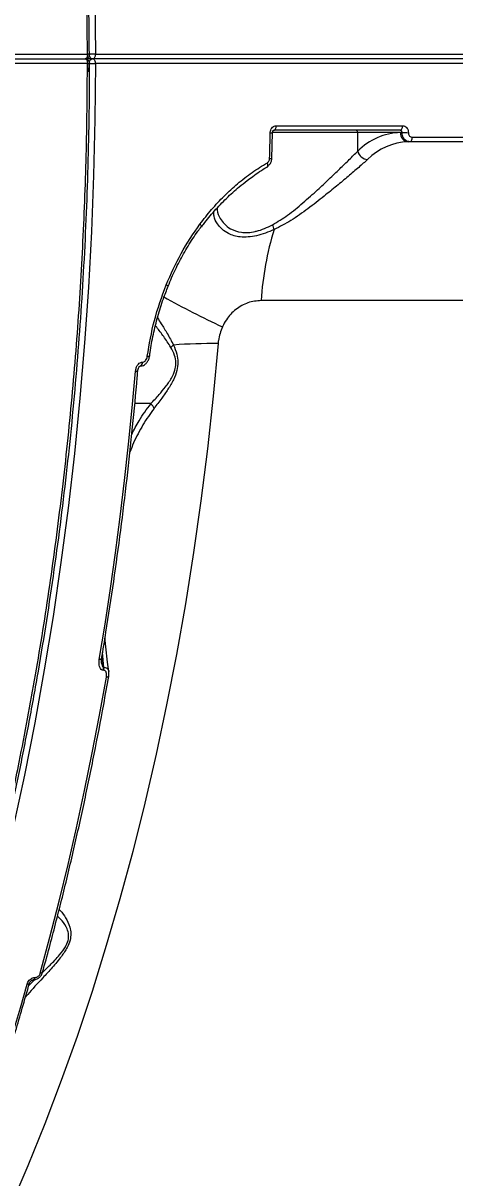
# Model space of a CAD drawing. Header units: millimetres. Extents: x -4688 to 6829, y -6350 to 4771.
# Drawn here: x 1560.9 to 1654.7, y 44.7 to 295.6 of the extents above; entities that cross this region are included whole.
import ezdxf

# ---------------------------------------------------------------- set-up
doc = ezdxf.new("R2010")
doc.units = ezdxf.units.MM
for name, color, linetype in [('DIKOM_ОБЪЕКТ', 7, 'Continuous'), ('DIKOM_РАЗМЕР_ЗОНА', 7, 'Continuous'), ('DIKOM_РАЗМЕР_ОБЪЕКТА', 7, 'Continuous')]:
    doc.layers.add(name, color=color, linetype=linetype)
doc.styles.add('style1', font='arial.ttf', dxfattribs={"width": 0.8})
doc.dimstyles.new('1-50', dxfattribs={"dimtxt": 300, "dimasz": 200, "dimexe": 100, "dimexo": 0, "dimgap": 100, "dimtad": 1, "dimtxsty": 'style1', "dimcen": 200, "dimclrd": 7, "dimclre": 7, "dimclrt": 7, "dimadec": 1, "dimazin": 2, "dimtfac": 1, "dimtmove": 0, "dimatfit": 2, "dimfxl": 0, "dimlwd": 25, "dimlwe": 18, "dimarcsym": 0})

# ---------------------------------------------------------------- blocks, each defined once
blk = doc.blocks.new('*D9')
at = {"layer": 'Defpoints', "color": 0, "transparency": 16777216}
for p in [(2285.35, 2926.08), (233.68, -3329.73), (5655.58, -3329.73)]:
    blk.add_point(p, dxfattribs=at)
at = {"layer": 'DIKOM_РАЗМЕР_ОБЪЕКТА', "color": 7, "lineweight": 18, "transparency": 16777216}
for p, q in [((2285.35, 2926.08), (5755.58, 2926.08)), ((233.68, -3329.73), (5755.58, -3329.73))]:
    blk.add_line(p, q, dxfattribs=at)
at = {"layer": 'DIKOM_РАЗМЕР_ОБЪЕКТА', "color": 7, "lineweight": 25, "transparency": 16777216}
blk.add_line((5655.58, 2726.08), (5655.58, -3129.73), dxfattribs=at)
at = {"layer": 'DIKOM_РАЗМЕР_ОБЪЕКТА', "color": 7, "transparency": 16777216}
for points in [[(5622.24, 2726.08), (5688.91, 2726.08), (5655.58, 2926.08)], [(5622.24, -3129.73), (5688.91, -3129.73), (5655.58, -3329.73)]]:
    blk.add_solid(points, dxfattribs=at)
at = {"layer": 'DIKOM_РАЗМЕР_ОБЪЕКТА', "color": 7, "transparency": 16777216, "insert": (5402.4, -130.27), "char_height": 300, "attachment_point": 5, "rotation": 90, "style": 'style1'}
blk.add_mtext('6250', dxfattribs=at)
blk = doc.blocks.new('*D10')
at = {"layer": 'Defpoints', "color": 0, "transparency": 16777216}
for p in [(2960.09, 4770.95), (741.18, -5330.34), (6729.08, -5330.34)]:
    blk.add_point(p, dxfattribs=at)
at = {"layer": 'DIKOM_РАЗМЕР_ЗОНА', "color": 7, "lineweight": 18, "transparency": 16777216}
for p, q in [((2960.09, 4770.95), (6829.08, 4770.95)), ((741.18, -5330.34), (6829.08, -5330.34))]:
    blk.add_line(p, q, dxfattribs=at)
at = {"layer": 'DIKOM_РАЗМЕР_ЗОНА', "color": 7, "lineweight": 25, "transparency": 16777216}
blk.add_line((6729.08, 4570.95), (6729.08, -5130.34), dxfattribs=at)
at = {"layer": 'DIKOM_РАЗМЕР_ЗОНА', "color": 7, "transparency": 16777216}
for points in [[(6695.74, 4570.95), (6762.41, 4570.95), (6729.08, 4770.95)], [(6695.74, -5130.34), (6762.41, -5130.34), (6729.08, -5330.34)]]:
    blk.add_solid(points, dxfattribs=at)
at = {"layer": 'DIKOM_РАЗМЕР_ЗОНА', "color": 7, "transparency": 16777216, "insert": (6475.9, -93.77), "char_height": 300, "attachment_point": 5, "rotation": 90, "style": 'style1'}
blk.add_mtext('10100', dxfattribs=at)
blk = doc.blocks.new('*D11')
at = {"layer": 'Defpoints', "color": 0, "transparency": 16777216}
for p in [(3703.08, 2652.76), (-3188.42, -47.63), (-3188.42, -4921.77)]:
    blk.add_point(p, dxfattribs=at)
at = {"layer": 'DIKOM_РАЗМЕР_ОБЪЕКТА', "color": 7, "lineweight": 18, "transparency": 16777216}
for p, q in [((3703.08, 2652.76), (3703.08, -5021.77)), ((-3188.42, -47.63), (-3188.42, -5021.77))]:
    blk.add_line(p, q, dxfattribs=at)
at = {"layer": 'DIKOM_РАЗМЕР_ОБЪЕКТА', "color": 7, "lineweight": 25, "transparency": 16777216}
blk.add_line((3503.08, -4921.77), (-2988.42, -4921.77), dxfattribs=at)
at = {"layer": 'DIKOM_РАЗМЕР_ОБЪЕКТА', "color": 7, "transparency": 16777216}
for points in [[(-2988.42, -4888.44), (-2988.42, -4955.11), (-3188.42, -4921.77)], [(3503.08, -4888.44), (3503.08, -4955.11), (3703.08, -4921.77)]]:
    blk.add_solid(points, dxfattribs=at)
at = {"layer": 'DIKOM_РАЗМЕР_ОБЪЕКТА', "color": 7, "transparency": 16777216, "insert": (4.08, -4668.6), "char_height": 300, "attachment_point": 5, "style": 'style1'}
blk.add_mtext('6900', dxfattribs=at)
blk = doc.blocks.new('*D12')
at = {"layer": 'Defpoints', "color": 0, "transparency": 16777216}
for p in [(4937.72, 2926.08), (-4688.42, -671.13), (4937.72, -6249.77)]:
    blk.add_point(p, dxfattribs=at)
at = {"layer": 'DIKOM_РАЗМЕР_ЗОНА', "color": 7, "lineweight": 18, "transparency": 16777216}
for p, q in [((4937.72, 2926.08), (4937.72, -6349.77)), ((-4688.42, -671.13), (-4688.42, -6349.77))]:
    blk.add_line(p, q, dxfattribs=at)
at = {"layer": 'DIKOM_РАЗМЕР_ЗОНА', "color": 7, "lineweight": 25, "transparency": 16777216}
blk.add_line((-4488.42, -6249.77), (4737.72, -6249.77), dxfattribs=at)
at = {"layer": 'DIKOM_РАЗМЕР_ЗОНА', "color": 7, "transparency": 16777216}
for points in [[(-4488.42, -6216.44), (-4488.42, -6283.11), (-4688.42, -6249.77)], [(4737.72, -6216.44), (4737.72, -6283.11), (4937.72, -6249.77)]]:
    blk.add_solid(points, dxfattribs=at)
at = {"layer": 'DIKOM_РАЗМЕР_ЗОНА', "color": 7, "transparency": 16777216, "insert": (124.65, -5996.6), "char_height": 300, "attachment_point": 5, "style": 'style1'}
blk.add_mtext('9650', dxfattribs=at)

msp = doc.modelspace()

# ---------------------------------------------------------------- linework, layer by layer
at = {"layer": 'DIKOM_ОБЪЕКТ', "color": 7, "linetype": 'Continuous', "lineweight": 15}
for p, q in [((967.578, 288.868), (1574.915, 288.868)), ((1576.631, 288.868), (1991.499, 288.868)), ((967.578, 287.865), (1574.401, 287.865)), ((1574.915, 286.863), (967.578, 286.863)), ((1576.115, 287.865), (1574.401, 287.865)), ((1575.254, 285.061), (1575.258, 286.865)), ((1990.984, 287.865), (1576.115, 287.865)), ((1991.499, 286.863), (1576.631, 286.863)), ((1614.972, 266.226), (1615.102, 271.845)), ((1633.618, 271.865), (1615.059, 271.865)), ((1642.846, 272.365), (1615.417, 272.365)), ((1615.931, 273.331), (1643.361, 273.331)), ((1633.618, 267.815), (1633.618, 271.865)), ((1642.886, 271.865), (1633.618, 271.865)), ((1643.246, 271.865), (1642.886, 271.865)), ((1644.94, 269.865), (1644.601, 269.865)), ((1716.085, 269.865), (1644.94, 269.865)), ((1645.455, 270.825), (1716.6, 270.825)), ((1912.631, 235.363), (1612.623, 235.363)), ((1586.322, 221.118), (1586.381, 221.118)), ((1586.809, 221.961), (1586.89, 221.961)), ((1588.4, 223.281), (1588.401, 223.275)), ((1588.707, 212.949), (1585.196, 212.949)), ((1578.483, 155.66), (1578.214, 158.86)), ((1578.018, 157.663), (1578.379, 155.66)), ((1578.379, 155.66), (1578.483, 155.66)), ((1578.486, 155.013), (1578.382, 155.013)), ((1563.498, 88.26), (1563.526, 88.26)), ((1562.178, 86.529), (1563.512, 87.813)), ((1563.045, 87.735), (1563.073, 87.735))]:
    msp.add_line(p, q, dxfattribs=at)
at = {"layer": 'DIKOM_ОБЪЕКТ', "color": 7, "linetype": 'Continuous', "lineweight": 15, "flags": 128}
for points in [[(1576.524, 301.055), (1576.631, 288.868)], [(1574.915, 288.868), (1574.905, 288.672), (1574.876, 288.484), (1574.829, 288.311), (1574.765, 288.159), (1574.687, 288.034), (1574.598, 287.941), (1574.501, 287.884), (1574.401, 287.865)], [(1576.631, 288.868), (1576.621, 288.672), (1576.592, 288.484), (1576.544, 288.311), (1576.48, 288.159), (1576.402, 288.034), (1576.313, 287.941), (1576.216, 287.884), (1576.115, 287.865)], [(1576.631, 286.863), (1576.524, 274.675), (1576.236, 262.499), (1575.766, 250.344), (1575.115, 238.221), (1574.282, 226.14), (1573.27, 214.11), (1572.078, 202.143), (1570.707, 190.248), (1569.16, 178.435), (1567.436, 166.714), (1565.538, 155.096), (1563.468, 143.589), (1561.226, 132.204), (1558.815, 120.949), (1556.237, 109.836), (1553.493, 98.872), (1550.587, 88.067), (1547.521, 77.431), (1544.297, 66.972), (1540.918, 56.699), (1537.387, 46.621), (1533.707, 36.746)], [(1574.401, 287.865), (1574.501, 287.846), (1574.598, 287.789), (1574.687, 287.696), (1574.765, 287.571), (1574.829, 287.419), (1574.876, 287.246), (1574.905, 287.058), (1574.915, 286.863)], [(1576.115, 287.865), (1576.216, 287.846), (1576.313, 287.789), (1576.402, 287.696), (1576.48, 287.571), (1576.544, 287.419), (1576.592, 287.246), (1576.621, 287.058), (1576.631, 286.863)], [(1614.487, 266.201), (1614.506, 266.904), (1614.523, 267.607), (1614.54, 268.31), (1614.557, 269.013), (1614.573, 269.717), (1614.588, 270.42), (1614.603, 271.123), (1614.617, 271.827)], [(1615.417, 272.365), (1615.515, 272.384), (1615.609, 272.438), (1615.697, 272.527), (1615.774, 272.646), (1615.838, 272.792), (1615.887, 272.959), (1615.918, 273.14), (1615.931, 273.331)], [(1642.846, 272.365), (1642.944, 272.384), (1643.039, 272.438), (1643.126, 272.527), (1643.204, 272.646), (1643.268, 272.792), (1643.316, 272.959), (1643.348, 273.14), (1643.361, 273.331)], [(1644.94, 269.865), (1645.038, 269.883), (1645.133, 269.937), (1645.22, 270.025), (1645.297, 270.144), (1645.361, 270.289), (1645.41, 270.455), (1645.442, 270.635), (1645.455, 270.825)], [(1613.976, 264.493), (1614.023, 264.528), (1614.073, 264.604), (1614.102, 264.707), (1614.108, 264.834), (1614.091, 264.979), (1614.052, 265.139), (1613.993, 265.306)], [(1599.647, 251.452), (1599.666, 251.494), (1599.659, 251.56), (1599.624, 251.643), (1599.561, 251.742), (1599.472, 251.851), (1599.361, 251.968)], [(1603.28, 226.018), (1602.218, 214.55), (1600.976, 203.15), (1599.556, 191.83), (1597.959, 180.598), (1596.187, 169.467), (1594.24, 158.445), (1592.121, 147.544), (1589.832, 136.774), (1587.374, 126.144), (1584.751, 115.664), (1581.965, 105.345), (1579.017, 95.196), (1575.912, 85.226), (1572.651, 75.444), (1569.239, 65.86), (1565.677, 56.482), (1561.97, 47.32), (1558.12, 38.382)], [(1586.382, 221.118), (1586.522, 221.156), (1586.655, 221.271), (1586.766, 221.454), (1586.847, 221.691), (1586.89, 221.961)], [(1577.494, 157.353), (1578.748, 165.048), (1579.925, 172.788), (1581.025, 180.571), (1582.048, 188.393), (1582.994, 196.252), (1583.862, 204.144), (1584.651, 212.068), (1585.362, 220.019)], [(1577.991, 157.498), (1577.989, 157.492), (1577.957, 157.445), (1577.888, 157.406), (1577.785, 157.377), (1577.652, 157.359), (1577.494, 157.353)], [(1564.676, 89.232), (1566.772, 97.005), (1568.783, 104.861), (1570.709, 112.797), (1572.55, 120.81), (1574.304, 128.895), (1575.97, 137.05), (1577.548, 145.271), (1579.038, 153.554)], [(1579.535, 153.702), (1579.53, 153.684), (1579.491, 153.639), (1579.42, 153.603), (1579.318, 153.576), (1579.189, 153.559), (1579.038, 153.554)], [(1565.187, 89.439), (1565.182, 89.425), (1565.139, 89.359), (1565.063, 89.305), (1564.959, 89.265), (1564.828, 89.24), (1564.676, 89.232)], [(1549.089, 46.98), (1550.804, 51.808), (1552.485, 56.683), (1554.13, 61.603), (1555.74, 66.566), (1557.313, 71.573), (1558.851, 76.622), (1560.352, 81.713), (1561.817, 86.843)]]:
    msp.add_lwpolyline(points, dxfattribs=at)
at = {"layer": 'DIKOM_ОБЪЕКТ', "color": 7, "linetype": 'Continuous', "lineweight": 15}
for centre, radius, start, end in [((1574.401, 288.865), 1, 270, 0.07043), ((1575.065, 249.958), 38.91, 89.50587, 90.22104), ((1576.619, -115.718), 404.585, 89.99839, 90.17256), ((1574.401, 286.865), 1, 359.92957, 90), ((1575.067, 323.894), 37.031, 269.76513, 270.51635), ((1576.156, 288.733), 0.869, 196.85798, 267.34924), ((1576.156, 286.997), 0.869, 92.65076, 163.14202), ((1576.637, 703.647), 416.785, 269.82999, 269.99906), ((1614.767, 274.27), 2.448, 266.49524, 277.87714), ((1633.151, 271.898), 0.468, 355.941, 85.2632), ((1643.384, 258.096), 13.778, 92.07182, 135.14077), ((1644.755, 271.733), 1.874, 175.941, 265.2632), ((1644.57, 294.745), 22.918, 266.68983, 270.12123), ((1645.075, 256.752), 13.122, 92.07182, 135.14077), ((1614.637, 268.022), 1.827, 265.30834, 280.59097), ((1635.925, 268.378), 2.375, 193.71354, 266.33967), ((1609.361, 249.31), 6.277, 13.46315, 23.53837), ((1680.001, 230.901), 67.525, 162.88595, 176.21098), ((1591.789, 237.918), 0.85, 41.19304, 74.63213), ((1677.727, 390.061), 176.439, 240.73407, 245.38213), ((1602.722, 97.55), 128.468, 89.75129, 94.07238), ((1591.467, 227.461), 2.769, 304.56, 320.35307), ((1585.973, 221.883), 0.84, 294.59957, 5.36227), ((1588.128, 224.141), 0.908, 256.67736, 287.48127), ((1585.508, 220.677), 0.674, 257.51718, 300.54106), ((1586.899, 211.028), 2.637, 20.00515, 46.72494), ((1576.511, 155.329), 1.897, 350.40406, 10.04601), ((1576.615, 155.329), 1.897, 350.40406, 10.04601), ((1562.907, 88.313), 0.593, 283.11722, 354.86617), ((1562.932, 88.315), 0.597, 283.92127, 354.7258), ((1561.91, 87.345), 0.511, 259.51214, 324.88111)]:
    msp.add_arc(centre, radius, start, end, dxfattribs=at)
for points, knots in [([(1574.915, 288.868), (1574.886, 293.446), (1574.81, 305.662), (1574.147, 325.509), (1572.825, 347.473), (1570.982, 368.467), (1568.785, 387.782), (1566.217, 406.249), (1563.362, 423.697), (1559.856, 442.29), (1555.584, 461.92), (1550.585, 481.791), (1545.269, 500.418), (1539.903, 517.232), (1534.331, 533.008), (1528.663, 547.638), (1522.184, 562.929), (1514.807, 578.707), (1506.702, 594.245), (1498.51, 608.405), (1490.58, 620.822), (1482.633, 632.129), (1474.79, 642.29), (1466.191, 652.413), (1456.796, 662.315), (1446.888, 671.482), (1437.135, 679.37), (1427.915, 685.876), (1418.861, 691.335), (1412.051, 694.992), (1408.127, 696.655), (1407.183, 697.055)], [0, 0, 0, 0, 0.0243729, 0.065033, 0.1058148, 0.1420468, 0.1783649, 0.2110754, 0.243849, 0.2757945, 0.3164546, 0.3572364, 0.3934685, 0.4297866, 0.462497, 0.4952707, 0.5272162, 0.5678763, 0.6086581, 0.6448902, 0.6812082, 0.7139187, 0.7466924, 0.7786379, 0.8178327, 0.8571364, 0.8920338, 0.927008, 0.9584854, 0.9900192, 1, 1, 1, 1]), ([(1500.839, 604.157), (1502.684, 601.073), (1507.594, 592.86), (1515.053, 578.447), (1523.228, 561.083), (1530.854, 542.792), (1537.954, 523.677), (1544.503, 503.789), (1550.473, 483.228), (1555.837, 462.086), (1560.271, 441.792), (1563.892, 422.497), (1566.832, 404.316), (1569.344, 385.895), (1571.447, 367.061), (1573.117, 347.835), (1574.325, 328.251), (1575.095, 308.578), (1575.203, 295.434), (1575.258, 288.865)], [0, 0, 0, 0, 0.039643, 0.1055446, 0.1712391, 0.2369336, 0.3028351, 0.3688421, 0.4348492, 0.5007507, 0.5664452, 0.6196767, 0.6729632, 0.7262497, 0.7794812, 0.8345803, 0.8897406, 0.9449008, 1, 1, 1, 1]), ([(1406.674, -121.602), (1406.927, -121.5), (1410.123, -120.206), (1416.19, -117.054), (1425.24, -111.87), (1434.553, -105.558), (1443.761, -98.373), (1452.48, -90.66), (1460.033, -83.21), (1467.365, -75.293), (1474.48, -66.93), (1481.987, -57.257), (1489.317, -46.931), (1496.447, -35.973), (1503.371, -24.376), (1510.071, -12.157), (1516.53, 0.671), (1522.654, 13.923), (1528.433, 27.544), (1533.868, 41.497), (1539.024, 55.951), (1543.884, 70.874), (1548.064, 84.993), (1551.629, 98.142), (1554.657, 110.232), (1557.488, 122.522), (1560.559, 137.088), (1563.724, 154.008), (1566.811, 173.377), (1569.422, 193.075), (1571.545, 213.074), (1573.157, 233.134), (1574.253, 253.173), (1574.817, 271.041), (1574.886, 282.285), (1574.915, 286.863)], [0, 0, 0, 0, 0.002674, 0.0336807, 0.0647414, 0.1000294, 0.1353971, 0.1670974, 0.1988555, 0.2227766, 0.2536396, 0.2846463, 0.3157069, 0.3470465, 0.3784418, 0.4100276, 0.441856, 0.4737428, 0.5046057, 0.5356123, 0.566673, 0.5980125, 0.6294078, 0.6531848, 0.6769619, 0.7008368, 0.7247118, 0.7605838, 0.7964558, 0.8324116, 0.8686227, 0.9049201, 0.940256, 0.9756719, 1, 1, 1, 1]), ([(1406.965, -121.551), (1407.369, -121.381), (1409.718, -120.393), (1413.968, -118.29), (1419.702, -115.23), (1425.37, -111.85), (1430.977, -108.181), (1436.525, -104.215), (1442.015, -99.953), (1447.449, -95.394), (1452.827, -90.535), (1458.152, -85.376), (1463.425, -79.913), (1468.636, -74.156), (1473.764, -68.13), (1478.789, -61.854), (1483.701, -55.344), (1488.501, -48.598), (1493.193, -41.613), (1497.777, -34.389), (1502.256, -26.922), (1506.63, -19.213), (1510.9, -11.257), (1515.069, -3.054), (1519.137, 5.402), (1523.099, 14.102), (1526.943, 23.013), (1530.651, 32.103), (1534.215, 41.347), (1537.632, 50.741), (1540.906, 60.289), (1544.038, 69.994), (1547.029, 79.858), (1549.88, 89.885), (1552.592, 100.076), (1555.165, 110.436), (1557.6, 120.967), (1559.896, 131.668), (1562.047, 142.509), (1564.043, 153.444), (1565.877, 164.438), (1567.548, 175.478), (1569.056, 186.569), (1570.404, 197.717), (1571.591, 208.924), (1572.619, 220.194), (1573.487, 231.529), (1574.195, 242.932), (1574.746, 254.409), (1575.131, 265.96), (1575.359, 276.787), (1575.38, 283.764), (1575.39, 286.864)], [0, 0, 0, 0, 0.0042449, 0.0246877, 0.0450503, 0.0653556, 0.0856268, 0.1058867, 0.1261566, 0.1464529, 0.1667981, 0.1872147, 0.2077253, 0.2283458, 0.2489713, 0.2694856, 0.2899078, 0.3102607, 0.3305674, 0.3508508, 0.3711338, 0.3914346, 0.4117734, 0.4321732, 0.452657, 0.4732477, 0.4938795, 0.5144259, 0.5348715, 0.5552397, 0.5755536, 0.5958365, 0.6161116, 0.6363993, 0.6567178, 0.6770901, 0.6975392, 0.7180884, 0.7387175, 0.7593013, 0.7797703, 0.8001549, 0.8204783, 0.8407639, 0.8610347, 0.8813137, 0.9016165, 0.9219664, 0.9423865, 0.9628997, 0.9835157, 1, 1, 1, 1]), ([(1614.617, 271.827), (1614.626, 271.938), (1614.647, 272.218), (1614.809, 272.64), (1615.107, 273.022), (1615.497, 273.281), (1615.786, 273.314), (1615.931, 273.331)], [0, 0, 0, 0, 0.1418471, 0.3567284, 0.5713333, 0.7857186, 1, 1, 1, 1]), ([(1615.107, 271.845), (1615.107, 271.876), (1615.107, 271.962), (1615.147, 272.1), (1615.216, 272.23), (1615.297, 272.318), (1615.377, 272.363), (1615.403, 272.367), (1615.419, 272.365), (1615.419, 272.365)], [0, 0, 0, 0, 0.08354116, 0.23354531, 0.38720455, 0.54951726, 0.73018875, 0.99078625, 1, 1, 1, 1]), ([(1643.246, 271.865), (1643.245, 271.921), (1643.242, 272.034), (1643.176, 272.184), (1643.074, 272.297), (1642.957, 272.357), (1642.877, 272.363), (1642.846, 272.365)], [0, 0, 0, 0, 0.2154741, 0.4306477, 0.6453485, 0.8595852, 1, 1, 1, 1]), ([(1644.94, 269.865), (1644.815, 269.875), (1644.497, 269.899), (1644.017, 270.138), (1643.586, 270.591), (1643.297, 271.19), (1643.263, 271.64), (1643.246, 271.865)], [0, 0, 0, 0, 0.1407273, 0.3554498, 0.5702908, 0.7851571, 1, 1, 1, 1]), ([(1643.361, 273.331), (1643.455, 273.323), (1643.693, 273.305), (1644.052, 273.125), (1644.372, 272.785), (1644.585, 272.334), (1644.607, 271.996), (1644.618, 271.827)], [0, 0, 0, 0, 0.1406201, 0.3550994, 0.5698681, 0.7848826, 1, 1, 1, 1]), ([(1644.618, 271.827), (1644.625, 271.714), (1644.64, 271.489), (1644.782, 271.188), (1644.995, 270.962), (1645.233, 270.842), (1645.392, 270.829), (1645.455, 270.825)], [0, 0, 0, 0, 0.2151387, 0.4301737, 0.6449794, 0.8594762, 1, 1, 1, 1]), ([(1613.972, 264.514), (1614.052, 264.556), (1614.333, 264.703), (1614.686, 265.155), (1614.95, 265.718), (1614.941, 266.094), (1614.938, 266.226)], [0, 0, 0, 0, 0.1326349, 0.4638519, 0.8123021, 1, 1, 1, 1]), ([(1613.993, 265.306), (1614.076, 265.367), (1614.243, 265.489), (1614.413, 265.778), (1614.478, 266.028), (1614.486, 266.171), (1614.487, 266.201)], [0, 0, 0, 0, 0.3056925, 0.6116133, 0.9180226, 1, 1, 1, 1]), ([(1615.115, 251.817), (1616.222, 252.48), (1618.532, 253.865), (1621.758, 256.585), (1624.736, 259.253), (1627.405, 261.757), (1629.718, 263.966), (1631.872, 266.05), (1633.031, 267.221), (1633.618, 267.815)], [0, 0, 0, 0, 0.1463761, 0.3054972, 0.4689915, 0.6008956, 0.7350963, 0.8657016, 1, 1, 1, 1]), ([(1635.774, 266.008), (1635.156, 265.452), (1633.92, 264.341), (1631.587, 262.364), (1629.046, 260.243), (1626.119, 257.863), (1622.828, 255.297), (1619.227, 252.701), (1616.69, 251.4), (1615.465, 250.772)], [0, 0, 0, 0, 0.13165856, 0.26348881, 0.39514018, 0.52687557, 0.68829795, 0.84953563, 1, 1, 1, 1]), ([(1599.361, 251.968), (1600.191, 253.04), (1601.846, 255.18), (1604.585, 258.099), (1607.516, 260.787), (1610.646, 263.237), (1612.875, 264.615), (1613.993, 265.306)], [0, 0, 0, 0, 0.1978344, 0.3948167, 0.593168, 0.7958375, 1, 1, 1, 1]), ([(1609.628, 261.408), (1610.023, 261.718), (1611.386, 262.788), (1612.862, 263.779), (1613.968, 264.376), (1614.021, 264.404)], [0, 0, 0, 0, 0.27953011, 0.96533447, 1, 1, 1, 1]), ([(1599.727, 251.386), (1599.849, 251.558), (1600.714, 252.777), (1602.503, 254.862), (1605.101, 257.598), (1607.485, 259.792), (1609.046, 260.969), (1609.628, 261.408)], [0, 0, 0, 0, 0.0436018, 0.3078527, 0.5739157, 0.8411896, 1, 1, 1, 1]), ([(1615.465, 250.772), (1614.833, 250.502), (1613.555, 249.957), (1611.658, 249.399), (1609.805, 249.105), (1607.642, 249.137), (1605.664, 249.738), (1604.077, 250.817), (1602.997, 252.098), (1602.37, 253.398), (1602.361, 254.31), (1602.357, 254.637)], [0, 0, 0, 0, 0.0889772, 0.179882, 0.2691114, 0.3614029, 0.5230323, 0.6423415, 0.7651046, 0.9157911, 1, 1, 1, 1]), ([(1603.074, 255.414), (1603.078, 255.27), (1603.097, 254.498), (1603.63, 253.317), (1604.62, 251.944), (1606.071, 250.794), (1607.867, 250.147), (1609.782, 250.081), (1610.911, 250.253), (1612.101, 250.546), (1613.355, 250.962), (1614.523, 251.529), (1615.115, 251.817)], [0, 0, 0, 0, 0.0378961, 0.203801, 0.3300999, 0.4596361, 0.6271337, 0.7123333, 0.8006114, 0.8133114, 0.9053749, 1, 1, 1, 1]), ([(1592.014, 238.737), (1593.03, 241.059), (1595.086, 245.758), (1597.925, 249.882), (1599.361, 251.968)], [0, 0, 0, 0, 0.4941711, 1, 1, 1, 1]), ([(1592.459, 238.466), (1592.702, 239.084), (1593.422, 240.914), (1594.858, 243.837), (1596.756, 247.205), (1598.38, 249.736), (1599.408, 251.09), (1599.671, 251.436)], [0, 0, 0, 0, 0.1318464, 0.3903391, 0.6500117, 0.9106952, 1, 1, 1, 1]), ([(1587.919, 223.258), (1588.358, 225.868), (1589.246, 231.153), (1591.084, 236.188), (1592.014, 238.737)], [0, 0, 0, 0, 0.4938716, 1, 1, 1, 1]), ([(1588.432, 223.277), (1588.463, 223.541), (1588.644, 225.127), (1589.217, 228.021), (1590.167, 231.917), (1591.244, 235.415), (1592.096, 237.559), (1592.456, 238.467)], [0, 0, 0, 0, 0.0509864, 0.3054905, 0.5598227, 0.8135609, 1, 1, 1, 1]), ([(1612.623, 235.363), (1611.662, 235.266), (1609.757, 235.074), (1607.119, 233.558), (1605.255, 231.633), (1604.499, 230.179), (1604.229, 229.659)], [0, 0, 0, 0, 0.2885643, 0.5716288, 0.8470383, 1, 1, 1, 1]), ([(1590.13, 231.602), (1590.394, 231.186), (1591.03, 230.179), (1592.26, 228.236), (1593.153, 226.541), (1593.599, 225.694)], [0, 0, 0, 0, 0.2610938, 0.6307875, 1, 1, 1, 1]), ([(1593.037, 225.181), (1592.524, 225.973), (1591.488, 227.572), (1590.329, 229.087), (1589.791, 229.763), (1589.704, 229.872)], [0, 0, 0, 0, 0.4518726, 0.9111318, 1, 1, 1, 1]), ([(1604.229, 229.659), (1603.869, 228.679), (1603.471, 227.596), (1603.311, 226.353), (1603.29, 226.132), (1603.28, 226.018)], [0, 0, 0, 0, 0.82175691, 0.90786643, 1, 1, 1, 1]), ([(1588.707, 212.949), (1589.298, 213.591), (1590.346, 214.729), (1591.879, 216.556), (1593.114, 218.29), (1593.927, 220.021), (1594.133, 221.232), (1594.135, 222.316), (1593.866, 223.666), (1593.342, 224.623), (1593.037, 225.181)], [0, 0, 0, 0, 0.2010652, 0.3566018, 0.5148984, 0.6384673, 0.7217527, 0.7449361, 0.8512565, 1, 1, 1, 1]), ([(1593.599, 225.694), (1593.873, 225.056), (1594.352, 223.944), (1594.64, 221.996), (1594.393, 220.026), (1593.577, 217.992), (1592.396, 216.019), (1590.938, 213.957), (1589.933, 212.652), (1589.377, 211.931)], [0, 0, 0, 0, 0.1491214, 0.259638, 0.3716709, 0.4987894, 0.6508245, 0.8069667, 1, 1, 1, 1]), ([(1585.362, 220.019), (1585.401, 220.27), (1585.476, 220.747), (1585.783, 221.341), (1586.145, 221.73), (1586.495, 221.93), (1586.714, 221.952), (1586.809, 221.961)], [0, 0, 0, 0, 0.279175, 0.5294196, 0.7216381, 0.8794287, 1, 1, 1, 1]), ([(1585.856, 220.097), (1585.858, 220.136), (1585.867, 220.328), (1585.955, 220.622), (1586.099, 220.898), (1586.214, 221.037), (1586.286, 221.1), (1586.328, 221.121), (1586.324, 221.12), (1586.323, 221.12)], [0, 0, 0, 0, 0.0892382, 0.443835, 0.6662936, 0.7917261, 0.8805996, 0.9642247, 1, 1, 1, 1]), ([(1586.381, 221.138), (1586.528, 221.142), (1586.86, 221.152), (1587.344, 221.397), (1587.809, 221.811), (1588.185, 222.422), (1588.366, 222.946), (1588.394, 223.247), (1588.397, 223.276)], [0, 0, 0, 0, 0.1382435, 0.3123059, 0.4985272, 0.7184578, 0.9730702, 1, 1, 1, 1]), ([(1586.89, 221.961), (1586.944, 221.966), (1587.083, 221.978), (1587.32, 222.099), (1587.587, 222.362), (1587.816, 222.764), (1587.885, 223.092), (1587.919, 223.258)], [0, 0, 0, 0, 0.1010885, 0.2613491, 0.4607039, 0.7265488, 1, 1, 1, 1]), ([(1577.991, 157.498), (1578.31, 159.422), (1579.235, 165), (1580.648, 174.305), (1582.177, 185.435), (1583.546, 196.644), (1584.734, 207.723), (1585.465, 215.556), (1585.81, 219.621), (1585.85, 220.097)], [0, 0, 0, 0, 0.0939989, 0.2725887, 0.4511803, 0.6297698, 0.8083576, 0.9775451, 1, 1, 1, 1]), ([(1589.377, 211.931), (1588.552, 210.759), (1586.892, 208.401), (1585.209, 205.149), (1584.399, 203.074), (1584.136, 202.4)], [0, 0, 0, 0, 0.40046937, 0.80537531, 1, 1, 1, 1]), ([(1584.549, 206.251), (1585.054, 207.268), (1586.243, 209.661), (1587.807, 211.748), (1588.707, 212.949)], [0, 0, 0, 0, 0.42485159, 1, 1, 1, 1]), ([(1579.549, 154.729), (1579.45, 155.406), (1579.09, 157.89), (1578.842, 160.384), (1578.763, 162.185), (1578.763, 162.199)], [0, 0, 0, 0, 0.2709137, 0.9945189, 1, 1, 1, 1]), ([(1578.382, 155.013), (1578.299, 155.022), (1578.114, 155.042), (1577.846, 155.229), (1577.606, 155.587), (1577.416, 156.258), (1577.42, 156.888), (1577.487, 157.307), (1577.494, 157.353)], [0, 0, 0, 0, 0.0933723, 0.2087465, 0.3720832, 0.5792995, 0.9536434, 1, 1, 1, 1]), ([(1577.98, 156.6), (1577.972, 156.642), (1577.933, 156.836), (1577.934, 157.152), (1577.985, 157.418), (1578, 157.499)], [0, 0, 0, 0, 0.1616993, 0.7465554, 1, 1, 1, 1]), ([(1577.977, 156.587), (1578.008, 156.435), (1578.059, 156.176), (1578.166, 155.874), (1578.263, 155.719), (1578.334, 155.666), (1578.364, 155.662), (1578.379, 155.66)], [0, 0, 0, 0, 0.4354141, 0.7386137, 0.9013366, 0.9514522, 1, 1, 1, 1]), ([(1578.483, 155.66), (1578.588, 155.65), (1578.817, 155.629), (1579.142, 155.486), (1579.406, 155.213), (1579.56, 154.942), (1579.549, 154.757), (1579.548, 154.729)], [0, 0, 0, 0, 0.1757207, 0.3852972, 0.6531838, 0.9479742, 1, 1, 1, 1]), ([(1565.187, 89.439), (1565.675, 91.224), (1567.091, 96.401), (1569.325, 105.081), (1571.838, 115.519), (1574.201, 126.088), (1576.412, 136.78), (1578.176, 145.998), (1579.176, 151.666), (1579.535, 153.702)], [0, 0, 0, 0, 0.0864698, 0.2507627, 0.4150558, 0.5793457, 0.7436325, 0.9079164, 1, 1, 1, 1]), ([(1579.038, 153.554), (1579.065, 153.824), (1579.104, 154.217), (1578.973, 154.661), (1578.826, 154.88), (1578.656, 154.995), (1578.538, 155.007), (1578.486, 155.013)], [0, 0, 0, 0, 0.4299746, 0.6257729, 0.7881205, 0.905263, 1, 1, 1, 1]), ([(1579.523, 153.703), (1579.545, 153.811), (1579.613, 154.151), (1579.575, 154.489), (1579.548, 154.72)], [0, 0, 0, 0, 0.3181491, 1, 1, 1, 1]), ([(1568.77, 103.045), (1568.871, 102.951), (1569.341, 102.511), (1570.215, 101.253), (1571.059, 99.623), (1571.373, 97.898), (1571.206, 96.367), (1570.504, 94.63), (1569.136, 92.608), (1567.26, 90.423), (1564.759, 87.686), (1562.736, 85.539), (1561.613, 84.17), (1561.446, 83.966)], [0, 0, 0, 0, 0.0339643, 0.1596067, 0.2876511, 0.359182, 0.4200556, 0.4812934, 0.5632419, 0.6727782, 0.7852209, 0.968075, 1, 1, 1, 1]), ([(1565.137, 89.377), (1565.692, 89.905), (1566.949, 91.101), (1568.711, 92.903), (1570.109, 94.735), (1570.786, 96.312), (1570.873, 97.688), (1570.428, 99.195), (1569.516, 100.531), (1568.737, 101.27), (1568.396, 101.594)], [0, 0, 0, 0, 0.129436, 0.2930846, 0.4075141, 0.4903195, 0.5730728, 0.6735024, 0.8569598, 1, 1, 1, 1]), ([(1561.817, 86.843), (1561.865, 86.978), (1561.968, 87.267), (1562.263, 87.67), (1562.645, 87.997), (1563.074, 88.217), (1563.357, 88.246), (1563.498, 88.26)], [0, 0, 0, 0, 0.1890341, 0.4045268, 0.6068518, 0.803372, 1, 1, 1, 1]), ([(1563.075, 87.751), (1563.119, 87.746), (1563.366, 87.72), (1563.841, 87.871), (1564.438, 88.225), (1564.942, 88.773), (1565.092, 89.227), (1565.164, 89.442)], [0, 0, 0, 0, 0.04673175, 0.26404182, 0.50190069, 0.76333034, 1, 1, 1, 1]), ([(1563.526, 88.26), (1563.623, 88.27), (1563.814, 88.289), (1564.107, 88.439), (1564.369, 88.663), (1564.573, 88.94), (1564.644, 89.139), (1564.676, 89.232)], [0, 0, 0, 0, 0.1951513, 0.3900918, 0.5932741, 0.8111156, 1, 1, 1, 1]), ([(1549.607, 47.214), (1550.201, 48.876), (1551.922, 53.693), (1554.669, 61.804), (1557.797, 71.598), (1560.336, 80.033), (1561.809, 85.225), (1562.327, 87.052)], [0, 0, 0, 0, 0.1293306, 0.3750683, 0.6208053, 0.8665362, 1, 1, 1, 1]), ([(1562.333, 87.054), (1562.339, 87.081), (1562.359, 87.161), (1562.45, 87.326), (1562.59, 87.495), (1562.739, 87.619), (1562.875, 87.694), (1562.979, 87.73), (1563.037, 87.735), (1563.043, 87.735), (1563.044, 87.735)], [0, 0, 0, 0, 0.096736, 0.2951958, 0.4683205, 0.6152068, 0.7425536, 0.8572274, 0.9810167, 1, 1, 1, 1])]:
    msp.add_open_spline(points, degree=3, knots=knots, dxfattribs=at)

# ---------------------------------------------------------------- dimensions: what is measured, and where the dimension line sits
at = {"layer": 'DIKOM_РАЗМЕР_ЗОНА'}
dim = msp.add_linear_dim(base=(6729.076, -5330.338), p1=(2960.09, 4770.953), p2=(741.185, -5330.338), angle=90, text='10100', dimstyle='1-50', dxfattribs=at)
dim.commit()
dim.dimension.update_dxf_attribs({"geometry": '*D10', "text_midpoint": (6729.076, -93.775), "dimtype": 160})
dim = msp.add_linear_dim(base=(4937.725, -6249.775), p1=(-4688.422, -671.127), p2=(4937.725, 2926.075), text='9650', dimstyle='1-50', dxfattribs=at)
dim.commit()
dim.dimension.update_dxf_attribs({"geometry": '*D12', "text_midpoint": (124.651, -6249.775), "dimtype": 160})
at = {"layer": 'DIKOM_РАЗМЕР_ОБЪЕКТА'}
dim = msp.add_linear_dim(base=(5655.576, -3329.729), p1=(2285.35, 2926.075), p2=(233.685, -3329.729), angle=90, text='6250', dimstyle='1-50', dxfattribs=at)
dim.commit()
dim.dimension.update_dxf_attribs({"geometry": '*D9', "text_midpoint": (5655.576, -130.275), "dimtype": 160})
dim = msp.add_linear_dim(base=(-3188.422, -4921.775), p1=(3703.085, 2652.764), p2=(-3188.422, -47.627), text='6900', dimstyle='1-50', dxfattribs=at)
dim.commit()
dim.dimension.update_dxf_attribs({"geometry": '*D11', "text_midpoint": (4.076, -4921.775), "dimtype": 160})

doc.saveas('drawing.dxf')
